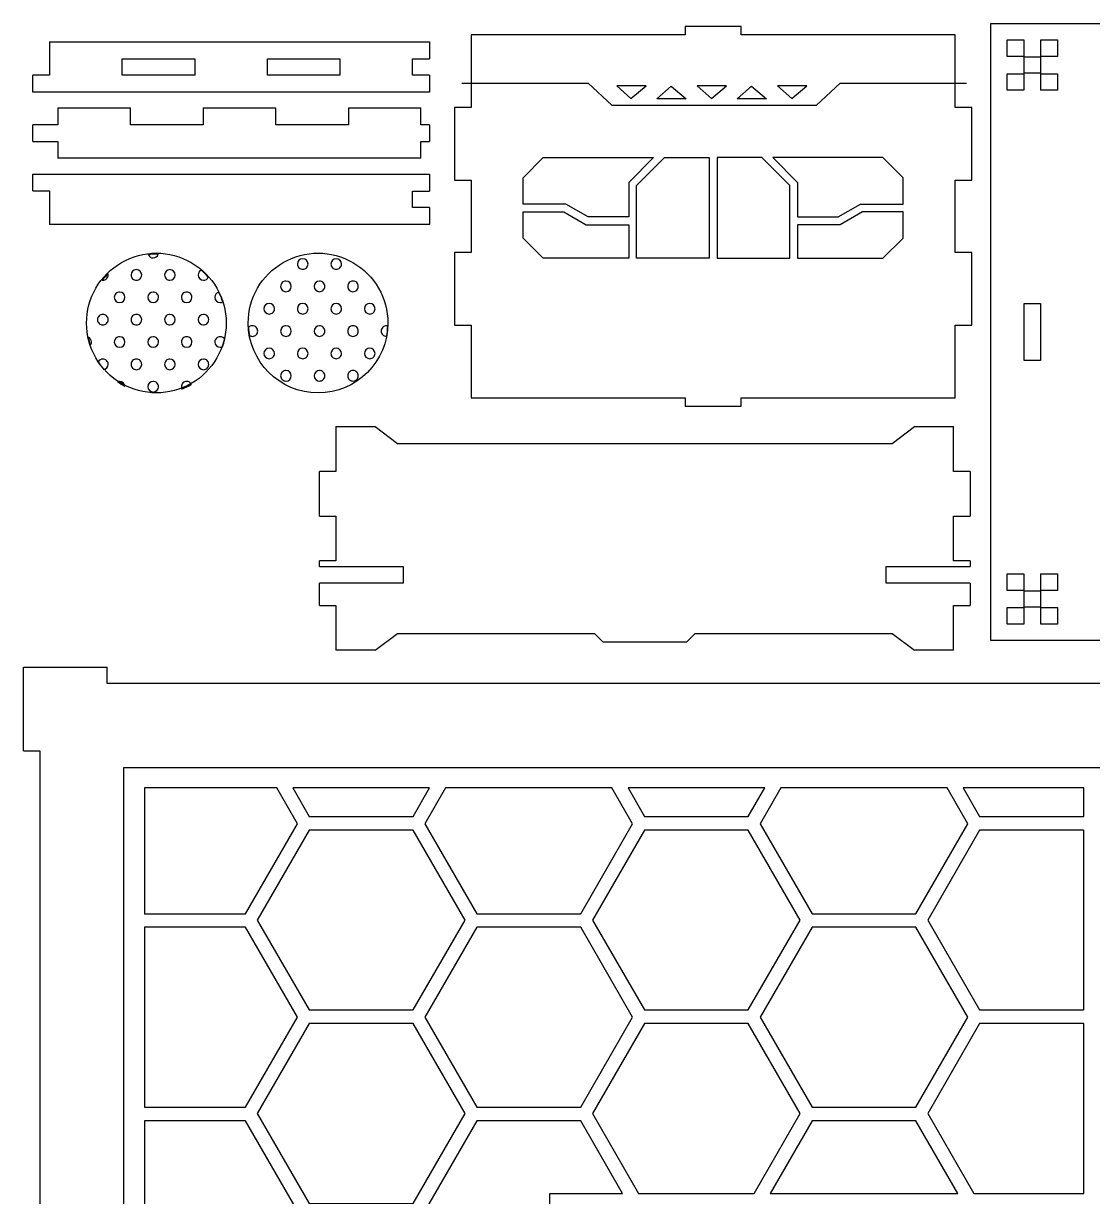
# Model space of a CAD drawing. Extents: x 3 to 594, y 4 to 392.
# Drawn here: x 3.4 to 194.8, y 182.4 to 392.4 of the extents above; entities that cross this region are included whole.
import ezdxf

# ---------------------------------------------------------------- set-up
doc = ezdxf.new("R2010")
doc.units = 0
for name, color, linetype in [('Découpe_1', 7, 'CONTINUOUS'), ('Découpe_2', 7, 'CONTINUOUS'), ('Découpe_4', 7, 'CONTINUOUS'), ('Gravure', 7, 'CONTINUOUS')]:
    doc.layers.add(name, color=color, linetype=linetype)

msp = doc.modelspace()

# ---------------------------------------------------------------- linework, layer by layer
at = {"layer": 'Découpe_1', "color": 5}
for points in [[(179.47506, 386.462489), (179.47506, 389.412489)], [(179.47506, 389.412489), (182.42466, 389.412489), (182.42466, 386.462489)], [(185.52466, 386.462489), (185.52466, 389.412489), (188.47466, 389.412489)], [(188.47466, 389.412489), (188.47466, 386.462489)], [(182.42466, 386.462489), (179.47506, 386.462489)], [(182.49966, 386.387489), (185.44966, 386.387489)], [(185.44966, 383.437489), (182.49966, 383.437489), (182.49966, 386.387489)], [(185.44966, 386.387489), (185.44966, 383.437489)], [(188.47466, 386.462489), (185.52466, 386.462489)], [(179.47506, 380.412489), (179.47506, 383.362489), (182.42466, 383.362489)], [(182.42466, 383.362489), (182.42466, 380.412489)], [(185.52466, 383.362489), (188.47466, 383.362489)], [(188.47466, 380.412489), (185.52466, 380.412489), (185.52466, 383.362489)], [(188.47466, 383.362489), (188.47466, 380.412489)], [(182.42466, 380.412489), (179.47506, 380.412489)], [(179.47506, 293.86239), (182.42466, 293.86239)], [(179.47506, 290.91239), (179.47506, 293.86239)], [(182.42466, 293.86239), (182.42466, 290.91239), (179.47506, 290.91239)], [(185.52466, 293.86239), (188.47466, 293.86239)], [(185.52466, 290.91239), (185.52466, 293.86239)], [(188.47466, 293.86239), (188.47466, 290.91239)], [(182.49966, 290.83739), (185.44966, 290.83739)], [(182.49966, 287.88739), (182.49966, 290.83739)], [(185.44966, 290.83739), (185.44966, 287.88739), (182.49966, 287.88739)], [(188.47466, 290.91239), (185.52466, 290.91239)], [(185.52466, 284.86239), (185.52466, 287.81239)], [(185.52466, 287.81239), (188.47466, 287.81239)], [(188.47466, 287.81239), (188.47466, 284.86239)], [(188.47466, 284.86239), (185.52466, 284.86239)]]:
    msp.add_lwpolyline(points, dxfattribs=at)
for points in [[(185.44966, 332.037489), (182.49966, 332.037489), (182.49966, 342.237489), (185.44966, 342.237489)], [(182.42466, 287.81239), (182.42466, 284.86239), (179.47506, 284.86239), (179.47506, 287.81239)]]:
    msp.add_lwpolyline(points, close=True, dxfattribs=at)
at = {"layer": 'Découpe_2', "color": 6}
for points in [[(8.041974, 389.083566), (8.041974, 383.083566)], [(8.041974, 389.083566), (76.041974, 389.083566), (76.041974, 386.058566)], [(73.041974, 386.058566), (76.041974, 386.058566)], [(73.041974, 383.108566), (73.041974, 386.058566)], [(76.041974, 383.108566), (76.041974, 380.083566), (5.041974, 380.083566)], [(5.041974, 380.083566), (5.041974, 383.083566)], [(8.041974, 383.083566), (5.041974, 383.083566)], [(76.041974, 383.108566), (73.041974, 383.108566)], [(9.541974, 377.243627), (9.541974, 374.243627)], [(9.541974, 377.243627), (22.541974, 377.243627)], [(22.541974, 374.243627), (22.541974, 377.243627)], [(35.541974, 377.243627), (35.541974, 374.243627)], [(35.541974, 377.243627), (48.541974, 377.243627)], [(48.541974, 374.243627), (48.541974, 377.243627)], [(61.541936, 377.243627), (61.541936, 374.243627)], [(61.541936, 377.243627), (74.541974, 377.243627)], [(74.541974, 374.243627), (74.541974, 377.243627)], [(5.041974, 371.243627), (5.041974, 374.243627)], [(9.541974, 374.243627), (5.041974, 374.243627)], [(35.541974, 374.243627), (22.541974, 374.243627)], [(61.541936, 374.243627), (48.541974, 374.243627)], [(76.041974, 374.243627), (74.541974, 374.243627)], [(76.041974, 374.243627), (76.041974, 371.243627)], [(5.041974, 371.243627), (9.541974, 371.243627)], [(9.541974, 371.243627), (9.541974, 368.243627)], [(74.541974, 371.243627), (76.041974, 371.243627)], [(74.541974, 368.243627), (74.541974, 371.243627)], [(74.541974, 368.243627), (9.541974, 368.243627)], [(5.041974, 362.403696), (5.041974, 365.403696)], [(5.041974, 365.403696), (76.041974, 365.403696), (76.041974, 362.378696)], [(5.041974, 362.403696), (8.041974, 362.403696)], [(8.041974, 362.403696), (8.041974, 356.403696)], [(73.041974, 362.378696), (76.041974, 362.378696)], [(73.041974, 359.428696), (73.041974, 362.378696)], [(76.041974, 359.428696), (76.041974, 356.403696), (8.041974, 356.403696)], [(76.041974, 359.428696), (73.041974, 359.428696)], [(18.52413, 347.56968), (18.52409, 347.56941)]]:
    msp.add_lwpolyline(points, dxfattribs=at)
at = {"layer": 'Découpe_2', "color": 5}
for points in [[(21.041974, 386.058566), (34.041974, 386.058566)], [(21.041974, 383.108566), (21.041974, 386.058566)], [(34.041974, 386.058566), (34.041974, 383.108566)], [(47.041974, 383.108566), (47.041974, 386.058566)], [(47.041974, 386.058566), (60.041936, 386.058566)], [(60.041936, 386.058566), (60.041936, 383.108566)], [(34.041974, 383.108566), (21.041974, 383.108566)], [(60.041936, 383.108566), (47.041974, 383.108566)]]:
    msp.add_lwpolyline(points, dxfattribs=at)
at = {"layer": 'Découpe_2', "color": 6}
for points in [[(27.22537, 351.09637)], [(23.59923, 348.30375)], [(29.59939, 348.30375)], [(35.20163, 348.21485)], [(20.59942, 344.30397)], [(26.59905, 344.30397)], [(32.5992, 344.30397)], [(38.36164, 344.27247)], [(17.59908, 340.30424)], [(23.59923, 340.30424)], [(29.59939, 340.30424)], [(35.59902, 340.30424)], [(14.961, 336.23166)], [(20.59942, 336.30396)], [(26.59905, 336.30396)], [(32.5992, 336.30396)], [(38.59935, 336.30396)], [(17.59908, 332.30425)], [(23.59923, 332.30425)], [(29.59939, 332.30425)], [(35.59902, 332.30425)], [(20.59942, 328.30396)], [(26.59905, 328.30398)], [(32.5992, 328.30398)]]:
    msp.add_lwpolyline(points, close=True, dxfattribs=at)
at = {"layer": 'Découpe_2', "color": 1}
for points in [[(53.371409, 350.262124)], [(59.371561, 350.262124)], [(50.371592, 346.262367)], [(56.371225, 346.262367)], [(62.371377, 346.262367)], [(47.371259, 342.262095)], [(53.371409, 342.262095)], [(59.371561, 342.262095)], [(65.371194, 342.262095)], [(44.371443, 338.262339)], [(50.371592, 338.262339)], [(56.371225, 338.262339)], [(62.371377, 338.262339)], [(68.371531, 338.262399)], [(47.371259, 334.262066)], [(53.371409, 334.262066)], [(59.371561, 334.262066)], [(65.371194, 334.262066)], [(50.371592, 330.26231)], [(56.371225, 330.26231)], [(62.371377, 330.26231)]]:
    msp.add_lwpolyline(points, close=True, dxfattribs=at)
at = {"layer": 'Découpe_2', "color": 4}
for points in [[(39.678988, 338.750587)], [(68.622623, 338.750587)]]:
    msp.add_lwpolyline(points, close=True, dxfattribs=at)
for points in [[(59.327043, 320.21022), (66.327043, 320.21022)], [(59.327043, 320.21022), (59.327043, 312.21022)], [(66.327043, 320.21022), (70.327043, 317.21022), (158.877043, 317.21022), (162.877043, 320.21022), (169.877043, 320.21022)], [(169.877043, 312.21022), (169.877043, 320.21022)], [(56.377043, 304.21022), (56.377043, 312.21022)], [(59.327043, 312.21022), (56.377043, 312.21022)], [(172.827043, 312.21022), (169.877043, 312.21022)], [(172.827043, 312.21022), (172.827043, 304.21022)], [(56.377043, 304.21022), (59.327043, 304.21022)], [(59.327043, 304.21022), (59.327043, 296.21022)], [(169.877043, 304.21022), (172.827043, 304.21022)], [(169.877043, 296.21022), (169.877043, 304.21022)], [(56.377043, 295.16022), (56.377043, 296.21022)], [(59.327043, 296.21022), (56.377043, 296.21022)], [(172.827043, 296.21022), (169.877043, 296.21022)], [(172.827043, 296.21022), (172.827043, 295.16022)], [(56.377043, 295.16022), (71.377043, 295.16022)], [(71.377043, 295.16022), (71.377043, 292.21022)], [(157.827043, 295.16022), (172.827043, 295.16022)], [(157.827043, 292.21022), (157.827043, 295.16022)], [(56.377043, 288.21022), (56.377043, 292.21022)], [(71.377043, 292.21022), (56.377043, 292.21022)], [(172.827043, 292.21022), (157.827043, 292.21022)], [(172.827043, 292.21022), (172.827043, 288.21022)], [(56.377043, 288.21022), (59.327043, 288.21022)], [(59.327043, 288.21022), (59.327043, 280.21022)], [(169.877043, 288.21022), (172.827043, 288.21022)], [(169.877043, 280.21022), (169.877043, 288.21022)], [(66.327043, 280.21022), (70.327043, 283.21022)], [(70.327043, 283.21022), (105.602043, 283.21022)], [(105.602043, 283.21022), (107.102043, 281.71022)], [(107.102043, 281.71022), (122.102043, 281.71022)], [(122.102043, 281.71022), (123.602043, 283.21022)], [(123.602043, 283.21022), (158.877043, 283.21022)], [(158.877043, 283.21022), (162.877043, 280.21022)], [(66.327043, 280.21022), (59.327043, 280.21022)], [(169.877043, 280.21022), (162.877043, 280.21022)]]:
    msp.add_lwpolyline(points, dxfattribs=at)
for points in [[(20.92837, 349.576261), (24.796011, 351.809245), (29.561141, 351.809245), (33.428782, 349.576261)], [(49.872005, 349.576261), (53.739646, 351.809245), (58.504776, 351.809245), (62.372417, 349.576261)], [(14.678164, 338.750587), (14.678164, 343.216554), (17.060729, 347.343278), (20.92837, 349.576261)], [(33.428782, 349.576261), (37.296423, 347.343278), (39.678988, 343.216554), (39.678988, 338.750587)], [(43.621799, 338.750587), (43.621799, 343.216554), (46.004364, 347.343278), (49.872005, 349.576261)], [(62.372417, 349.576261), (66.240058, 347.343278), (68.622623, 343.216554), (68.622623, 338.750587)], [(20.92837, 327.924913), (17.060729, 330.157896), (14.678164, 334.28462), (14.678164, 338.750587)], [(39.678988, 338.750587), (39.678988, 334.28462), (37.296423, 330.157896), (33.428782, 327.924913)], [(56.122211, 326.250175), (49.218424, 326.250175), (43.621799, 331.8468), (43.621799, 338.750587)], [(68.622623, 338.750587), (68.622623, 331.8468), (63.025998, 326.250175), (56.122211, 326.250175)], [(33.428782, 327.924913), (29.561141, 325.691929), (24.796011, 325.691929), (20.92837, 327.924913)]]:
    msp.add_open_spline(points, degree=3, dxfattribs=at)
at = {"layer": 'Découpe_2', "color": 6}
for points in [[(27.22537, 351.09634), (26.722251, 351.091163), (26.219904, 351.055615), (25.72107, 350.98989)], [(25.72107, 350.98989), (25.867963, 350.634493), (26.214492, 350.402589), (26.59905, 350.40233)], [(26.59905, 350.40233), (27.019419, 350.40263), (27.389689, 350.678964), (27.50959, 351.08187)], [(27.50959, 351.08187), (27.414908, 351.087782), (27.320162, 351.092615), (27.22537, 351.09637)], [(18.52409, 347.56941), (18.153604, 347.205205), (17.806184, 346.818258), (17.48385, 346.41082)], [(17.48385, 346.41082), (17.522062, 346.40582), (17.560543, 346.403149), (17.59908, 346.40282)], [(17.59908, 346.40282), (17.851272, 346.402783), (18.093146, 346.50295), (18.271473, 346.681277)], [(18.271473, 346.681277), (18.4498, 346.859604), (18.549967, 347.101478), (18.54993, 347.35367)], [(18.54993, 347.35367), (18.549624, 347.426423), (18.540967, 347.498901), (18.52413, 347.56968)], [(22.64839, 347.35342), (22.648353, 347.101229), (22.748518, 346.859357), (22.926843, 346.68103)], [(23.59923, 348.30375), (23.074265, 348.303821), (22.6486, 347.878385), (22.64839, 347.35342)], [(22.926843, 346.68103), (23.105168, 346.502704), (23.347039, 346.402536), (23.59923, 346.40257)], [(24.55008, 347.35342), (24.54987, 347.878389), (24.124199, 348.303827), (23.59923, 348.30375)], [(23.59923, 346.40257), (23.851422, 346.402533), (24.093296, 346.5027), (24.271623, 346.681027)], [(24.271623, 346.681027), (24.44995, 346.859354), (24.550117, 347.101228), (24.55008, 347.35342)], [(28.64854, 347.35342), (28.648503, 347.101228), (28.74867, 346.859354), (28.926997, 346.681027)], [(29.59939, 348.30375), (29.074421, 348.303827), (28.64875, 347.878389), (28.64854, 347.35342)], [(28.926997, 346.681027), (29.105324, 346.5027), (29.347198, 346.402533), (29.59939, 346.40257)], [(30.54971, 347.35342), (30.5495, 347.878182), (30.124152, 348.303534), (29.59939, 348.30375)], [(29.59939, 346.40257), (30.124355, 346.402786), (30.549787, 346.828455), (30.54971, 347.35342)], [(34.64869, 347.3534), (34.648613, 346.828431), (35.074051, 346.40276), (35.59902, 346.40255)], [(35.20163, 348.21485), (34.865265, 348.059904), (34.649488, 347.723736), (34.64869, 347.3534)], [(36.47442, 346.98443), (36.079768, 347.424134), (35.654438, 347.835305), (35.20163, 348.21485)], [(35.59902, 346.40255), (35.981262, 346.402892), (36.326128, 346.632125), (36.47442, 346.98443)], [(20.59942, 344.30397), (20.347229, 344.304007), (20.105357, 344.203842), (19.92703, 344.025517)], [(21.54975, 343.35313), (21.549821, 343.878095), (21.124385, 344.30376), (20.59942, 344.30397)], [(26.59905, 344.30397), (26.074085, 344.30376), (25.648649, 343.878095), (25.64872, 343.35313)], [(27.27144, 344.025517), (27.093113, 344.203842), (26.851241, 344.304007), (26.59905, 344.30397)], [(32.5992, 344.30397), (32.347011, 344.304004), (32.105141, 344.203838), (31.926817, 344.025513)], [(33.27159, 344.025517), (33.093263, 344.203842), (32.851391, 344.304007), (32.5992, 344.30397)], [(19.92703, 344.025517), (19.748704, 343.847192), (19.648536, 343.605321), (19.64857, 343.35313)], [(19.64857, 343.35313), (19.64878, 342.828161), (20.074451, 342.402723), (20.59942, 342.4028)], [(20.59942, 342.4028), (21.124186, 342.40301), (21.54954, 342.828364), (21.54975, 343.35313)], [(25.64872, 343.35313), (25.64893, 342.828364), (26.074284, 342.40301), (26.59905, 342.4028)], [(26.59905, 342.4028), (27.124019, 342.402723), (27.54969, 342.828161), (27.5499, 343.35313)], [(27.5499, 343.35313), (27.549934, 343.605321), (27.449766, 343.847192), (27.27144, 344.025517)], [(31.926817, 344.025513), (31.748492, 343.847189), (31.648326, 343.605319), (31.64836, 343.35313)], [(31.64836, 343.35313), (31.64857, 342.828165), (32.074235, 342.402729), (32.5992, 342.4028)], [(32.5992, 342.4028), (33.124169, 342.402723), (33.54984, 342.828161), (33.55005, 343.35313)], [(33.55005, 343.35313), (33.550084, 343.605321), (33.449916, 343.847192), (33.27159, 344.025517)], [(38.36164, 344.27247), (37.942278, 344.164239), (37.649069, 343.786253), (37.64851, 343.35315)], [(37.64851, 343.35315), (37.64872, 342.828185), (38.074385, 342.402749), (38.59935, 342.40282)], [(39.07426, 342.53046), (38.880834, 343.128213), (38.642619, 343.710533), (38.36164, 344.27247)], [(38.59935, 342.40282), (38.766108, 342.40298), (38.929891, 342.446999), (39.07426, 342.53046)], [(17.59908, 340.30424), (17.346889, 340.304274), (17.105018, 340.204106), (16.926693, 340.02578)], [(18.271473, 340.025783), (18.093146, 340.20411), (17.851272, 340.304277), (17.59908, 340.30424)], [(23.59923, 340.30424), (23.347039, 340.304274), (23.105168, 340.204106), (22.926843, 340.02578)], [(24.271623, 340.025783), (24.093296, 340.20411), (23.851422, 340.304277), (23.59923, 340.30424)], [(29.59939, 340.30424), (29.347198, 340.304277), (29.105324, 340.20411), (28.926997, 340.025783)], [(30.54971, 339.35339), (30.549787, 339.878355), (30.124355, 340.304024), (29.59939, 340.30424)], [(35.59902, 340.30424), (35.074051, 340.30403), (34.648613, 339.878359), (34.64869, 339.35339)], [(36.271413, 340.025783), (36.093086, 340.20411), (35.851212, 340.304277), (35.59902, 340.30424)], [(16.926693, 340.02578), (16.748368, 339.847453), (16.648203, 339.605581), (16.64824, 339.35339)], [(16.64824, 339.35339), (16.648203, 339.101199), (16.748368, 338.859327), (16.926693, 338.681)], [(16.926693, 338.681), (17.105018, 338.502674), (17.346889, 338.402506), (17.59908, 338.40254)], [(17.59908, 338.40254), (17.851272, 338.402503), (18.093146, 338.50267), (18.271473, 338.680997)], [(18.54993, 339.35339), (18.549967, 339.605582), (18.4498, 339.847456), (18.271473, 340.025783)], [(18.271473, 338.680997), (18.4498, 338.859324), (18.549967, 339.101198), (18.54993, 339.35339)], [(22.926843, 340.02578), (22.748518, 339.847453), (22.648353, 339.605581), (22.64839, 339.35339)], [(22.64839, 339.35339), (22.648353, 339.101199), (22.748518, 338.859327), (22.926843, 338.681)], [(22.926843, 338.681), (23.105168, 338.502674), (23.347039, 338.402506), (23.59923, 338.40254)], [(23.59923, 338.40254), (23.851422, 338.402503), (24.093296, 338.50267), (24.271623, 338.680997)], [(24.55008, 339.35339), (24.550117, 339.605582), (24.44995, 339.847456), (24.271623, 340.025783)], [(24.271623, 338.680997), (24.44995, 338.859324), (24.550117, 339.101198), (24.55008, 339.35339)], [(28.926997, 340.025783), (28.74867, 339.847456), (28.648503, 339.605582), (28.64854, 339.35339)], [(28.64854, 339.35339), (28.648503, 339.101198), (28.74867, 338.859324), (28.926997, 338.680997)], [(28.926997, 338.680997), (29.105324, 338.50267), (29.347198, 338.402503), (29.59939, 338.40254)], [(29.59939, 338.40254), (30.124355, 338.402756), (30.549787, 338.828425), (30.54971, 339.35339)], [(34.64869, 339.35339), (34.648613, 338.828421), (35.074051, 338.40275), (35.59902, 338.40254)], [(35.59902, 338.40254), (35.851212, 338.402503), (36.093086, 338.50267), (36.271413, 338.680997)], [(36.54987, 339.35339), (36.549907, 339.605582), (36.44974, 339.847456), (36.271413, 340.025783)], [(36.271413, 338.680997), (36.44974, 338.859324), (36.549907, 339.101198), (36.54987, 339.35339)], [(14.961, 336.23166), (15.058567, 335.734469), (15.186273, 335.243671), (15.34341, 334.76198)], [(15.55011, 335.35316), (15.549803, 335.738285), (15.31718, 336.085179), (14.961, 336.23166)], [(19.92703, 336.025507), (19.748704, 335.847182), (19.648536, 335.605311), (19.64857, 335.35312)], [(20.59942, 336.30396), (20.347229, 336.303997), (20.105357, 336.203832), (19.92703, 336.025507)], [(21.54975, 335.35312), (21.549821, 335.878085), (21.124385, 336.30375), (20.59942, 336.30396)], [(26.59905, 336.30396), (26.074085, 336.30375), (25.648649, 335.878085), (25.64872, 335.35312)], [(27.27144, 336.025507), (27.093113, 336.203832), (26.851241, 336.303997), (26.59905, 336.30396)], [(27.5499, 335.35312), (27.549934, 335.605311), (27.449766, 335.847182), (27.27144, 336.025507)], [(31.926817, 336.025503), (31.748492, 335.847179), (31.648326, 335.605309), (31.64836, 335.35312)], [(32.5992, 336.30396), (32.347011, 336.303994), (32.105141, 336.203828), (31.926817, 336.025503)], [(33.27159, 336.025507), (33.093263, 336.203832), (32.851391, 336.303997), (32.5992, 336.30396)], [(33.55005, 335.35312), (33.550084, 335.605311), (33.449916, 335.847182), (33.27159, 336.025507)], [(37.926967, 336.025503), (37.748642, 335.847179), (37.648476, 335.605309), (37.64851, 335.35312)], [(38.59935, 336.30396), (38.347161, 336.303994), (38.105291, 336.203828), (37.926967, 336.025503)], [(39.40964, 335.84818), (39.237311, 336.130813), (38.930376, 336.303461), (38.59935, 336.30396)], [(15.34341, 334.76198), (15.477101, 334.930039), (15.549956, 335.138411), (15.55011, 335.35316)], [(19.64857, 335.35312), (19.64878, 334.828151), (20.074451, 334.402713), (20.59942, 334.40279)], [(20.59942, 334.40279), (21.124186, 334.403), (21.54954, 334.828354), (21.54975, 335.35312)], [(25.64872, 335.35312), (25.64893, 334.828354), (26.074284, 334.403), (26.59905, 334.40279)], [(26.59905, 334.40279), (27.124019, 334.402713), (27.54969, 334.828151), (27.5499, 335.35312)], [(31.64836, 335.35312), (31.64857, 334.828155), (32.074235, 334.402719), (32.5992, 334.40279)], [(32.5992, 334.40279), (33.124169, 334.402713), (33.54984, 334.828151), (33.55005, 335.35312)], [(37.64851, 335.35312), (37.64872, 334.828155), (38.074385, 334.402719), (38.59935, 334.40279)], [(38.59935, 334.40279), (38.746319, 334.403215), (38.891189, 334.437708), (39.02258, 334.50356)], [(39.02258, 334.50356), (39.176603, 334.944189), (39.305826, 335.393098), (39.40964, 335.84818)], [(17.59908, 332.30425), (17.240017, 332.304246), (16.911588, 332.101948), (16.75004, 331.78128)], [(16.75004, 331.78128), (17.064796, 331.30471), (17.411842, 330.850272), (17.78874, 330.42116)], [(18.271473, 332.025793), (18.093146, 332.20412), (17.851272, 332.304287), (17.59908, 332.30425)], [(18.54993, 331.3534), (18.549967, 331.605592), (18.4498, 331.847466), (18.271473, 332.025793)], [(22.926843, 332.02579), (22.748518, 331.847463), (22.648353, 331.605591), (22.64839, 331.3534)], [(23.59923, 332.30425), (23.347039, 332.304284), (23.105168, 332.204116), (22.926843, 332.02579)], [(24.271623, 332.025793), (24.093296, 332.20412), (23.851422, 332.304287), (23.59923, 332.30425)], [(24.55008, 331.3534), (24.550117, 331.605592), (24.44995, 331.847466), (24.271623, 332.025793)], [(28.926997, 332.025793), (28.74867, 331.847466), (28.648503, 331.605592), (28.64854, 331.3534)], [(29.59939, 332.30425), (29.347198, 332.304287), (29.105324, 332.20412), (28.926997, 332.025793)], [(30.54971, 331.3534), (30.549787, 331.878365), (30.124355, 332.304034), (29.59939, 332.30425)], [(35.59902, 332.30425), (35.074051, 332.30404), (34.648613, 331.878369), (34.64869, 331.3534)], [(36.271413, 332.025793), (36.093086, 332.20412), (35.851212, 332.304287), (35.59902, 332.30425)], [(36.54987, 331.3534), (36.549907, 331.605592), (36.44974, 331.847466), (36.271413, 332.025793)], [(17.78874, 330.42116), (18.231901, 330.511312), (18.550221, 330.901162), (18.54993, 331.3534)], [(22.64839, 331.3534), (22.648356, 331.101211), (22.748522, 330.859341), (22.926847, 330.681017)], [(22.926847, 330.681017), (23.105171, 330.502692), (23.347041, 330.402526), (23.59923, 330.40256)], [(23.59923, 330.40256), (23.851421, 330.402523), (24.093293, 330.502688), (24.27162, 330.681013)], [(24.27162, 330.681013), (24.449946, 330.859338), (24.550114, 331.101209), (24.55008, 331.3534)], [(28.64854, 331.3534), (28.648506, 331.101209), (28.748674, 330.859338), (28.927, 330.681013)], [(28.927, 330.681013), (29.105327, 330.502688), (29.347199, 330.402523), (29.59939, 330.40256)], [(29.59939, 330.40256), (30.124351, 330.402776), (30.549781, 330.828439), (30.54971, 331.3534)], [(34.64869, 331.3534), (34.648619, 330.828435), (35.074055, 330.40277), (35.59902, 330.40256)], [(35.59902, 330.40256), (35.851211, 330.402523), (36.093083, 330.502688), (36.27141, 330.681013)], [(36.27141, 330.681013), (36.449736, 330.859338), (36.549904, 331.101209), (36.54987, 331.3534)], [(20.59942, 328.30398), (20.476627, 328.303894), (20.355013, 328.280021), (20.2413, 328.23368)], [(20.2413, 328.23368), (20.658766, 327.955487), (21.092601, 327.702676), (21.54045, 327.47662)], [(21.54045, 327.47662), (21.478584, 327.949338), (21.076168, 328.303136), (20.59942, 328.30396)], [(26.59905, 328.30398), (26.074081, 328.30377), (25.648643, 327.878099), (25.64872, 327.35313)], [(27.271443, 328.025523), (27.093116, 328.20385), (26.851242, 328.304017), (26.59905, 328.30398)], [(27.5499, 327.35313), (27.549937, 327.605322), (27.44977, 327.847196), (27.271443, 328.025523)], [(31.926813, 328.02552), (31.748488, 327.847193), (31.648323, 327.605321), (31.64836, 327.35313)], [(31.74396, 326.94127), (32.333203, 327.175091), (32.903806, 327.453397), (33.45083, 327.77378)], [(32.5992, 328.30398), (32.347009, 328.304014), (32.105138, 328.203846), (31.926813, 328.02552)], [(33.45083, 327.77378), (33.290887, 328.098092), (32.960808, 328.30359), (32.5992, 328.30398)], [(25.64872, 327.35313), (25.64893, 326.828364), (26.074284, 326.40301), (26.59905, 326.4028)], [(26.59905, 326.4028), (27.124019, 326.402723), (27.54969, 326.828161), (27.5499, 327.35313)], [(31.64836, 327.35313), (31.648908, 327.210408), (31.681583, 327.06964), (31.74396, 326.94127)]]:
    msp.add_open_spline(points, degree=3, dxfattribs=at)
at = {"layer": 'Découpe_2', "color": 1}
for points in [[(52.420562, 349.311794), (52.420526, 349.059603), (52.520693, 348.81773), (52.699019, 348.639404)], [(53.371409, 350.262124), (52.846441, 350.262199), (52.420772, 349.836762), (52.420562, 349.311794)], [(52.699019, 348.639404), (52.877345, 348.461078), (53.119218, 348.360911), (53.371409, 348.360947)], [(54.322255, 349.311794), (54.322045, 349.836761), (53.896376, 350.262199), (53.371409, 350.262124)], [(53.371409, 348.360947), (53.6236, 348.360911), (53.865473, 348.461078), (54.043799, 348.639404)], [(54.043799, 348.639404), (54.222125, 348.81773), (54.322291, 349.059603), (54.322255, 349.311794)], [(58.420714, 349.311794), (58.420678, 349.059603), (58.520845, 348.81773), (58.699171, 348.639404)], [(59.371561, 350.262124), (58.846593, 350.262199), (58.420924, 349.836762), (58.420714, 349.311794)], [(58.699171, 348.639404), (58.877497, 348.461078), (59.11937, 348.360911), (59.371561, 348.360947)], [(60.322407, 349.311794), (60.322197, 349.836761), (59.896528, 350.262199), (59.371561, 350.262124)], [(59.371561, 348.360947), (59.623752, 348.360911), (59.865625, 348.461078), (60.043951, 348.639404)], [(60.043951, 348.639404), (60.222277, 348.81773), (60.322443, 349.059603), (60.322407, 349.311794)], [(49.699203, 345.98391), (49.520877, 345.805584), (49.42071, 345.563712), (49.420746, 345.311521)], [(49.420746, 345.311521), (49.42071, 345.05933), (49.520877, 344.817458), (49.699203, 344.639132)], [(50.371592, 346.262367), (50.119401, 346.262403), (49.877529, 346.162236), (49.699203, 345.98391)], [(49.699203, 344.639132), (49.877529, 344.460806), (50.119401, 344.360639), (50.371592, 344.360675)], [(51.321922, 345.311521), (51.321997, 345.836488), (50.896559, 346.262157), (50.371592, 346.262367)], [(50.371592, 344.360675), (50.896559, 344.360885), (51.321997, 344.786554), (51.321922, 345.311521)], [(56.371225, 346.262367), (55.846259, 346.262155), (55.420823, 345.836487), (55.420898, 345.311521)], [(55.420898, 345.311521), (55.420823, 344.786555), (55.846259, 344.360887), (56.371225, 344.360675)], [(57.043615, 345.983911), (56.865289, 346.162237), (56.623416, 346.262403), (56.371225, 346.262367)], [(56.371225, 344.360675), (56.623416, 344.360639), (56.865289, 344.460805), (57.043615, 344.639131)], [(57.322072, 345.311521), (57.322108, 345.563712), (57.221941, 345.805585), (57.043615, 345.983911)], [(57.043615, 344.639131), (57.221941, 344.817457), (57.322108, 345.05933), (57.322072, 345.311521)], [(61.698988, 345.98391), (61.520662, 345.805584), (61.420495, 345.563712), (61.420531, 345.311521)], [(61.420531, 345.311521), (61.420495, 345.05933), (61.520662, 344.817458), (61.698988, 344.639132)], [(62.371377, 346.262367), (62.119186, 346.262403), (61.877314, 346.162236), (61.698988, 345.98391)], [(61.698988, 344.639132), (61.877314, 344.460806), (62.119186, 344.360639), (62.371377, 344.360675)], [(63.043767, 345.983911), (62.865441, 346.162237), (62.623568, 346.262403), (62.371377, 346.262367)], [(62.371377, 344.360675), (62.623568, 344.360639), (62.865441, 344.460805), (63.043767, 344.639131)], [(63.322224, 345.311521), (63.32226, 345.563712), (63.222093, 345.805585), (63.043767, 345.983911)], [(63.043767, 344.639131), (63.222093, 344.817457), (63.32226, 345.05933), (63.322224, 345.311521)], [(47.371259, 342.262095), (46.846493, 342.261885), (46.421139, 341.836531), (46.420929, 341.311765)], [(48.322106, 341.311765), (48.321896, 341.836733), (47.896227, 342.26217), (47.371259, 342.262095)], [(53.371409, 342.262095), (52.846441, 342.26217), (52.420772, 341.836733), (52.420562, 341.311765)], [(54.322255, 341.311765), (54.322045, 341.836732), (53.896376, 342.26217), (53.371409, 342.262095)], [(59.371561, 342.262095), (58.846593, 342.26217), (58.420924, 341.836733), (58.420714, 341.311765)], [(60.322407, 341.311765), (60.322197, 341.836732), (59.896528, 342.26217), (59.371561, 342.262095)], [(65.371194, 342.262095), (64.846428, 342.261885), (64.421074, 341.836531), (64.420864, 341.311765)], [(66.32204, 341.311765), (66.32183, 341.836732), (65.896161, 342.26217), (65.371194, 342.262095)], [(46.420929, 341.311765), (46.420854, 340.786797), (46.846291, 340.361128), (47.371259, 340.360918)], [(47.371259, 340.360918), (47.62345, 340.360882), (47.865323, 340.461049), (48.043649, 340.639375)], [(48.043649, 340.639375), (48.221975, 340.817701), (48.322142, 341.059574), (48.322106, 341.311765)], [(52.420562, 341.311765), (52.420526, 341.059574), (52.520693, 340.817701), (52.699019, 340.639375)], [(52.699019, 340.639375), (52.877345, 340.461049), (53.119218, 340.360882), (53.371409, 340.360918)], [(53.371409, 340.360918), (53.6236, 340.360882), (53.865473, 340.461049), (54.043799, 340.639375)], [(54.043799, 340.639375), (54.222125, 340.817701), (54.322291, 341.059574), (54.322255, 341.311765)], [(58.420714, 341.311765), (58.420678, 341.059574), (58.520845, 340.817701), (58.699171, 340.639375)], [(58.699171, 340.639375), (58.877497, 340.461049), (59.11937, 340.360882), (59.371561, 340.360918)], [(59.371561, 340.360918), (59.623752, 340.360882), (59.865625, 340.461049), (60.043951, 340.639375)], [(60.043951, 340.639375), (60.222277, 340.817701), (60.322443, 341.059574), (60.322407, 341.311765)], [(64.420864, 341.311765), (64.420789, 340.786797), (64.846226, 340.361128), (65.371194, 340.360918)], [(65.371194, 340.360918), (65.623385, 340.360882), (65.865258, 340.461049), (66.043584, 340.639375)], [(66.043584, 340.639375), (66.22191, 340.817701), (66.322076, 341.059574), (66.32204, 341.311765)], [(44.371443, 338.262339), (44.094372, 338.261842), (43.831304, 338.140498), (43.651072, 337.930059)], [(45.043833, 337.983882), (44.865507, 338.162208), (44.623634, 338.262375), (44.371443, 338.262339)], [(50.371592, 338.262339), (50.119401, 338.262375), (49.877528, 338.162208), (49.699202, 337.983882)], [(51.321922, 337.311492), (51.321997, 337.83646), (50.89656, 338.262129), (50.371592, 338.262339)], [(56.371225, 338.262339), (55.846259, 338.262127), (55.420823, 337.836458), (55.420898, 337.311492)], [(57.043615, 337.983882), (56.865289, 338.162208), (56.623416, 338.262375), (56.371225, 338.262339)], [(62.371377, 338.262339), (62.119186, 338.262375), (61.877313, 338.162208), (61.698987, 337.983882)], [(63.043767, 337.983882), (62.865441, 338.162208), (62.623568, 338.262375), (62.371377, 338.262339)], [(68.371527, 338.262339), (68.119336, 338.262375), (67.877463, 338.162208), (67.699137, 337.983882)], [(68.596839, 338.234499), (68.52312, 338.252765), (68.447478, 338.262132), (68.371531, 338.262399)], [(68.388067, 336.361746), (68.504676, 336.979855), (68.574465, 337.605884), (68.596839, 338.234499)], [(43.651072, 337.930059), (43.682424, 337.462448), (43.740049, 336.996969), (43.823673, 336.535829)], [(43.823673, 336.535829), (43.983799, 336.422285), (44.175146, 336.36109), (44.371443, 336.360646)], [(44.371443, 336.360646), (44.623634, 336.36061), (44.865506, 336.460777), (45.043832, 336.639103)], [(45.043832, 336.639103), (45.222158, 336.817429), (45.322325, 337.059301), (45.322289, 337.311492)], [(45.322289, 337.311492), (45.322325, 337.563683), (45.222159, 337.805556), (45.043833, 337.983882)], [(49.699202, 337.983882), (49.520876, 337.805556), (49.42071, 337.563683), (49.420746, 337.311492)], [(49.420746, 337.311492), (49.42071, 337.059301), (49.520877, 336.817429), (49.699203, 336.639103)], [(49.699203, 336.639103), (49.877529, 336.460777), (50.119401, 336.36061), (50.371592, 336.360646)], [(50.371592, 336.360646), (50.896559, 336.360856), (51.321997, 336.786525), (51.321922, 337.311492)], [(55.420898, 337.311492), (55.420823, 336.786526), (55.846259, 336.360858), (56.371225, 336.360646)], [(56.371225, 336.360646), (56.623416, 336.36061), (56.865289, 336.460776), (57.043615, 336.639102)], [(57.322072, 337.311492), (57.322108, 337.563683), (57.221941, 337.805556), (57.043615, 337.983882)], [(57.043615, 336.639102), (57.221941, 336.817428), (57.322108, 337.059301), (57.322072, 337.311492)], [(61.698987, 337.983882), (61.520661, 337.805556), (61.420495, 337.563683), (61.420531, 337.311492)], [(61.420531, 337.311492), (61.420495, 337.059301), (61.520662, 336.817429), (61.698988, 336.639103)], [(61.698988, 336.639103), (61.877314, 336.460777), (62.119186, 336.36061), (62.371377, 336.360646)], [(62.371377, 336.360646), (62.623568, 336.36061), (62.865441, 336.460776), (63.043767, 336.639102)], [(63.322224, 337.311492), (63.32226, 337.563683), (63.222093, 337.805556), (63.043767, 337.983882)], [(63.043767, 336.639102), (63.222093, 336.817428), (63.32226, 337.059301), (63.322224, 337.311492)], [(67.699137, 337.983882), (67.520811, 337.805556), (67.420644, 337.563683), (67.42068, 337.311492)], [(67.42068, 337.311492), (67.420644, 337.059301), (67.520811, 336.817428), (67.699137, 336.639102)], [(67.699137, 336.639102), (67.877463, 336.460776), (68.119336, 336.36061), (68.371527, 336.360646)], [(68.371527, 336.360646), (68.377043, 336.360965), (68.382557, 336.361331), (68.388067, 336.361746)], [(47.371259, 334.262066), (46.846493, 334.261856), (46.421139, 333.836502), (46.420929, 333.311736)], [(48.322106, 333.311736), (48.321896, 333.836704), (47.896227, 334.262141), (47.371259, 334.262066)], [(53.371409, 334.262066), (52.846441, 334.262141), (52.420772, 333.836704), (52.420562, 333.311736)], [(54.322255, 333.311736), (54.322045, 333.836703), (53.896376, 334.262141), (53.371409, 334.262066)], [(59.371561, 334.262066), (58.846593, 334.262141), (58.420924, 333.836704), (58.420714, 333.311736)], [(60.322407, 333.311736), (60.322197, 333.836703), (59.896528, 334.262141), (59.371561, 334.262066)], [(65.371194, 334.262066), (64.846428, 334.261856), (64.421074, 333.836502), (64.420864, 333.311736)], [(66.32204, 333.311736), (66.32183, 333.836703), (65.896161, 334.262141), (65.371194, 334.262066)], [(46.420929, 333.311736), (46.420854, 332.786768), (46.846291, 332.361099), (47.371259, 332.360889)], [(47.371259, 332.360889), (47.62345, 332.360853), (47.865323, 332.46102), (48.043649, 332.639346)], [(48.043649, 332.639346), (48.221975, 332.817672), (48.322142, 333.059545), (48.322106, 333.311736)], [(52.420562, 333.311736), (52.420526, 333.059545), (52.520693, 332.817672), (52.699019, 332.639346)], [(52.699019, 332.639346), (52.877345, 332.46102), (53.119218, 332.360853), (53.371409, 332.360889)], [(53.371409, 332.360889), (53.6236, 332.360853), (53.865473, 332.46102), (54.043799, 332.639346)], [(54.043799, 332.639346), (54.222125, 332.817672), (54.322291, 333.059545), (54.322255, 333.311736)], [(58.420714, 333.311736), (58.420678, 333.059545), (58.520845, 332.817672), (58.699171, 332.639346)], [(58.699171, 332.639346), (58.877497, 332.46102), (59.11937, 332.360853), (59.371561, 332.360889)], [(59.371561, 332.360889), (59.623752, 332.360853), (59.865625, 332.46102), (60.043951, 332.639346)], [(60.043951, 332.639346), (60.222277, 332.817672), (60.322443, 333.059545), (60.322407, 333.311736)], [(64.420864, 333.311736), (64.420789, 332.786768), (64.846226, 332.361099), (65.371194, 332.360889)], [(65.371194, 332.360889), (65.623385, 332.360853), (65.865258, 332.46102), (66.043584, 332.639346)], [(66.043584, 332.639346), (66.22191, 332.817672), (66.322076, 333.059545), (66.32204, 333.311736)], [(49.699202, 329.983853), (49.520876, 329.805527), (49.42071, 329.563654), (49.420746, 329.311463)], [(50.371592, 330.26231), (50.119401, 330.262346), (49.877528, 330.162179), (49.699202, 329.983853)], [(51.321922, 329.311463), (51.321997, 329.836431), (50.89656, 330.2621), (50.371592, 330.26231)], [(56.371225, 330.26231), (55.846259, 330.262098), (55.420823, 329.836429), (55.420898, 329.311463)], [(57.043615, 329.983853), (56.865289, 330.162179), (56.623416, 330.262346), (56.371225, 330.26231)], [(57.322072, 329.311463), (57.322108, 329.563654), (57.221941, 329.805527), (57.043615, 329.983853)], [(61.698987, 329.983853), (61.520661, 329.805527), (61.420495, 329.563654), (61.420531, 329.311463)], [(62.371377, 330.26231), (62.119186, 330.262346), (61.877313, 330.162179), (61.698987, 329.983853)], [(63.043767, 329.983853), (62.865441, 330.162179), (62.623568, 330.262346), (62.371377, 330.26231)], [(63.322224, 329.311463), (63.32226, 329.563654), (63.222093, 329.805527), (63.043767, 329.983853)], [(49.420746, 329.311463), (49.42071, 329.059272), (49.520877, 328.8174), (49.699203, 328.639074)], [(49.699203, 328.639074), (49.877529, 328.460748), (50.119401, 328.360581), (50.371592, 328.360617)], [(50.371592, 328.360617), (50.896559, 328.360827), (51.321997, 328.786496), (51.321922, 329.311463)], [(55.420898, 329.311463), (55.420823, 328.786497), (55.846259, 328.360829), (56.371225, 328.360617)], [(56.371225, 328.360617), (56.623416, 328.360581), (56.865289, 328.460747), (57.043615, 328.639073)], [(57.043615, 328.639073), (57.221941, 328.817399), (57.322108, 329.059272), (57.322072, 329.311463)], [(61.420531, 329.311463), (61.420495, 329.059272), (61.520662, 328.8174), (61.698988, 328.639074)], [(61.698988, 328.639074), (61.877314, 328.460748), (62.119186, 328.360581), (62.371377, 328.360617)], [(62.371377, 328.360617), (62.623568, 328.360581), (62.865441, 328.460747), (63.043767, 328.639073)], [(63.043767, 328.639073), (63.222093, 328.817399), (63.32226, 329.059272), (63.322224, 329.311463)]]:
    msp.add_open_spline(points, degree=3, dxfattribs=at)
at = {"layer": 'Découpe_4', "color": 4}
for points in [[(170.13871, 338.347963), (173.13871, 338.347963), (173.13871, 351.347964), (170.13871, 351.347964), (170.13871, 364.347961), (173.13871, 364.347961), (173.13871, 377.347963), (170.13871, 377.347963), (170.13871, 390.347966), (131.83868, 390.347966), (131.83868, 391.847967), (121.83863, 391.847967), (121.83863, 390.347966), (83.538504, 390.347966), (83.538504, 377.347963), (80.538504, 377.347963), (80.538504, 364.347961), (83.538504, 364.347961), (83.538504, 351.347964), (80.538504, 351.347964), (80.538504, 338.347963), (83.538504, 338.347963), (83.538504, 325.347963), (121.83863, 325.347963), (121.83863, 323.847963), (131.83868, 323.847963), (131.83868, 325.347963), (170.13871, 325.347963)], [(382.52506, 186.36239), (272.07467, 186.36239), (272.07467, 281.91239), (176.52506, 281.91239), (176.52506, 392.36249), (382.52506, 392.36249)]]:
    msp.add_lwpolyline(points, close=True, dxfattribs=at)
at = {"layer": 'Découpe_4', "color": 3}
msp.add_lwpolyline([(81.864154, 381.671983), (104.44196, 381.671983), (108.67531, 377.720813), (145.36436, 377.720813), (149.5977, 381.671983), (172.17548, 381.671983)], dxfattribs=at)
for points in [[(109.57368, 381.172163), (112.13216, 378.929403), (114.83279, 381.172163)], [(116.76805, 378.874073), (119.32653, 381.116833), (122.02716, 378.874073)], [(123.96245, 381.172163), (126.52093, 378.929403), (129.22156, 381.172163)], [(131.15684, 378.874073), (133.71533, 381.116833), (136.41595, 378.874073)], [(138.3512, 381.172163), (140.90967, 378.929403), (143.61028, 381.172163)]]:
    msp.add_lwpolyline(points, close=True, dxfattribs=at)
at = {"layer": 'Découpe_4', "color": 5}
for points in [[(96.442144, 368.348063), (92.838444, 364.744363)], [(96.442144, 368.348063), (116.15863, 368.348063)], [(116.15863, 368.348063), (111.73851, 363.927962), (111.73851, 357.748063)], [(113.13852, 363.348061), (118.13855, 368.348063)], [(118.13855, 368.348063), (126.13859, 368.348063), (126.13859, 350.348064)], [(127.5386, 368.348063), (127.5386, 350.348064), (140.53865, 350.348064)], [(135.53865, 368.348063), (127.5386, 368.348063)], [(140.53865, 350.348064), (140.53865, 363.348061), (135.53865, 368.348063)], [(137.51855, 368.348063), (141.93865, 363.927962)], [(157.23495, 368.348063), (137.51855, 368.348063)], [(157.23495, 368.348063), (160.83865, 364.744363)], [(92.838444, 360.048062), (92.838444, 364.744363)], [(126.13859, 350.348064), (113.13852, 350.348064), (113.13852, 363.348061)], [(141.93865, 363.927962), (141.93865, 357.748063)], [(160.83865, 360.048062), (160.83865, 364.744363)], [(100.47534, 360.048062), (92.838444, 360.048062)], [(104.47537, 357.748063), (100.47534, 360.048062)], [(149.20175, 357.748063), (153.20175, 360.048062)], [(153.20175, 360.048062), (160.83865, 360.048062)], [(92.838444, 353.951763), (92.838444, 358.648064), (100.10154, 358.648064)], [(100.10154, 358.648064), (104.10156, 356.348062)], [(111.73851, 357.748063), (104.47537, 357.748063)], [(141.93865, 357.748063), (149.20175, 357.748063)], [(153.57555, 358.648064), (149.57555, 356.348062)], [(160.83865, 358.648064), (153.57555, 358.648064)], [(160.83865, 353.951763), (160.83865, 358.648064)], [(111.73851, 356.348062), (111.73851, 350.348064), (96.442144, 350.348064)], [(104.10156, 356.348062), (111.73851, 356.348062)], [(149.57555, 356.348062), (141.93865, 356.348062), (141.93865, 350.348064)], [(92.838444, 353.951763), (96.442144, 350.348064)], [(160.83865, 353.951763), (157.23495, 350.348064)], [(141.93865, 350.348064), (157.23495, 350.348064)]]:
    msp.add_lwpolyline(points, dxfattribs=at)
at = {"layer": 'Découpe_4', "color": 4}
for points in [[(3.38356, 277.18088), (18.38356, 277.18088)], [(3.38356, 262.18088), (3.38356, 277.18088)], [(18.38356, 274.23088), (18.38356, 277.18088)], [(200.38356, 274.23088), (18.38356, 274.23088)], [(3.38356, 262.18088), (6.33356, 262.18088), (6.33356, 80.18088)]]:
    msp.add_lwpolyline(points, dxfattribs=at)
at = {"layer": 'Gravure', "color": 3}
msp.add_lwpolyline([(21.33356, 83.13088), (21.33356, 259.23088), (197.43356, 259.23088), (197.43356, 178.68088)], dxfattribs=at)
for points in [[(25.069736, 233.04294), (43.129201, 233.04294), (52.423242, 249.14069), (48.728999, 255.53981), (25.069736, 255.53981)], [(51.601933, 255.53981), (54.540462, 250.44985), (73.129095, 250.44985), (76.067623, 255.53981)], [(75.246312, 249.14069), (84.540937, 233.04294), (103.12911, 233.04294), (112.4232, 249.14069), (108.72893, 255.53981), (78.941104, 255.53981)], [(111.60244, 255.53981), (114.54098, 250.44985), (133.12917, 250.44985), (136.06772, 255.53981)], [(135.24695, 249.14069), (144.54105, 233.04294), (163.12978, 233.04294), (172.42387, 249.14069), (168.72961, 255.53981), (138.94121, 255.53981)], [(171.60256, 255.53981), (174.5411, 250.44985), (193.12982, 250.44985), (193.17002, 250.51935), (193.17002, 255.53985)], [(45.246422, 231.91567), (54.540462, 215.81734), (73.129095, 215.81734), (82.423155, 231.91567), (73.129095, 248.01346), (54.540462, 248.01346)], [(105.24689, 231.91567), (114.54098, 215.81734), (133.12917, 215.81734), (142.42381, 231.91567), (133.12917, 248.01346), (114.54098, 248.01346)], [(165.24701, 231.91567), (174.5411, 215.81734), (193.12982, 215.81734), (193.17002, 215.88674), (193.17002, 247.94396), (193.12982, 248.01346), (174.5411, 248.01346)], [(25.069736, 198.41042), (43.129201, 198.41042), (52.423242, 214.50818), (43.129201, 230.60656), (25.069736, 230.60656)], [(75.246312, 214.50818), (84.540937, 198.41042), (103.12911, 198.41042), (112.4232, 214.50818), (103.12911, 230.60656), (84.540937, 230.60656)], [(135.24695, 214.50818), (144.54105, 198.41042), (163.12978, 198.41042), (172.42387, 214.50818), (163.12978, 230.60656), (144.54105, 230.60656)], [(45.246422, 197.28263), (54.540462, 181.18492), (73.129095, 181.18492), (82.423155, 197.28317), (73.129095, 213.38096), (54.540462, 213.38096)], [(105.24689, 197.28263), (113.49918, 182.98962), (134.17097, 182.98962), (142.42381, 197.28317), (133.12917, 213.38096), (114.54098, 213.38096)], [(165.24701, 197.28263), (173.4993, 182.98962), (193.17006, 182.98962), (193.17006, 213.31152), (193.12986, 213.38092), (174.54114, 213.38092)], [(25.069736, 163.77754), (43.129201, 163.77754), (52.423242, 179.87581), (43.129201, 195.97348), (25.069736, 195.97348)], [(75.246312, 179.87581), (84.540937, 163.77754), (97.619683, 163.77754), (97.619683, 182.98962), (110.62568, 182.98962), (103.12911, 195.97348), (84.540937, 195.97348)], [(137.04447, 182.98962), (170.62635, 182.98962), (163.12978, 195.97348), (144.54105, 195.97348)]]:
    msp.add_lwpolyline(points, close=True, dxfattribs=at)

doc.saveas('drawing.dxf')
